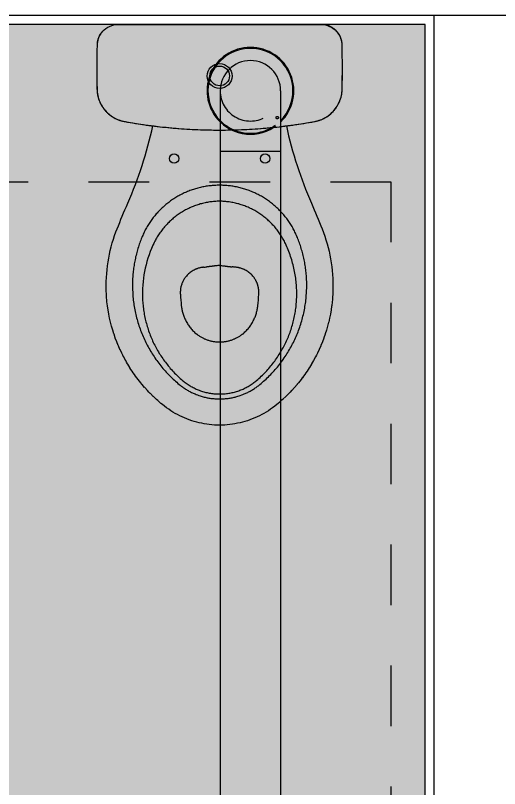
# Model space of a CAD drawing. Header units: metres. Extents: x -154 to 570, y -18 to 184.
# Drawn here: x 31.779 to 32.58, y 1.852 to 3.13 of the extents above; entities that cross this region are included whole.
import ezdxf
from ezdxf.xclip import XClip

# ---------------------------------------------------------------- set-up
doc = ezdxf.new("R2010")
doc.units = ezdxf.units.M
doc.header["$XCLIPFRAME"] = 0
for name, pattern in [('PUC TORRE B$0$DASHEDX2', [1.5, 1, -0.5]), ('PUC$0$DASHEDX2', [1.5, 1, -0.5]), ('PUC$0$HIDDEN2', [0.1875, 0.125, -0.0625])]:
    doc.linetypes.add(name, pattern=pattern)
for name, color, linetype in [('ARQ-AUX', 7, 'Continuous'), ('PUC TORRE B$0$1', 232, 'PUC TORRE B$0$DASHEDX2'), ('PUC$0$ARQ-ALV ACAB', 4, 'Continuous'), ('PUC$0$ARQ-ALV OSSO', 5, 'Continuous'), ('PUC$0$ARQ-ENCH', 1, 'Continuous'), ('PUC$0$ARQ-HID', 7, 'Continuous'), ('PUC$0$ARQ-PRJ', 7, 'PUC$0$DASHEDX2')]:
    doc.layers.add(name, color=color, linetype=linetype)
doc.layers.add('PUC$0$ARQ-FORRO', color=9, linetype='Continuous', lineweight=5)

# ---------------------------------------------------------------- blocks, each defined once
blk = doc.blocks.new('PUC$0$ARQ-HID-BACIA CX')
blk.add_line((-0.0001, -0.175), (-0.0001, 0.175))
for points in [[(-0.0137, -0.1957), (-0.0142, -0.196), (-0.0147, -0.1964), (-0.0153, -0.1968), (-0.0158, -0.1971), (-0.0163, -0.1975), (-0.0168, -0.1978), (-0.0174, -0.1981), (-0.0179, -0.1984), (-0.0185, -0.1987), (-0.019, -0.199), (-0.0196, -0.1993), (-0.0202, -0.1995), (-0.0207, -0.1998), (-0.0213, -0.2), (-0.0219, -0.2003), (-0.0225, -0.2005), (-0.0231, -0.2007), (-0.0237, -0.2009), (-0.0243, -0.2011), (-0.0249, -0.2013), (-0.0255, -0.2015), (-0.0261, -0.2016), (-0.0267, -0.2018), (-0.0273, -0.2019), (-0.0279, -0.2021), (-0.0285, -0.2022), (-0.0292, -0.2023), (-0.0298, -0.2024), (-0.0304, -0.2025), (-0.031, -0.2025), (-0.0316, -0.2026), (-0.0323, -0.2026), (-0.0329, -0.2027), (-0.0335, -0.2027), (-0.0342, -0.2027, -0.00878), (-0.1068, -0.2028), (-0.1079, -0.2027), (-0.1091, -0.2026), (-0.1102, -0.2026), (-0.1114, -0.2025), (-0.1125, -0.2024), (-0.1136, -0.2022), (-0.1148, -0.2021), (-0.1159, -0.2019), (-0.117, -0.2017), (-0.1181, -0.2014), (-0.1192, -0.2012), (-0.1203, -0.2009), (-0.1214, -0.2006), (-0.1225, -0.2002), (-0.1236, -0.1999), (-0.1247, -0.1995), (-0.1258, -0.1991), (-0.1268, -0.1987), (-0.1279, -0.1982), (-0.1289, -0.1978), (-0.13, -0.1973), (-0.131, -0.1968), (-0.132, -0.1962), (-0.133, -0.1957), (-0.134, -0.1951), (-0.135, -0.1945), (-0.1359, -0.1939), (-0.1369, -0.1933), (-0.1378, -0.1926), (-0.1388, -0.192), (-0.1397, -0.1913), (-0.1406, -0.1906), (-0.1415, -0.1899), (-0.1423, -0.1891), (-0.1432, -0.1884), (-0.144, -0.1876), (-0.1449, -0.1868), (-0.1457, -0.186), (-0.1465, -0.1851), (-0.1472, -0.1843), (-0.148, -0.1834), (-0.1487, -0.1826), (-0.1494, -0.1817), (-0.1501, -0.1808), (-0.1508, -0.1799), (-0.1515, -0.1789), (-0.1521, -0.178), (-0.1527, -0.177), (-0.1533, -0.1761), (-0.1539, -0.1751), (-0.1545, -0.1741), (-0.155, -0.1731), (-0.1556, -0.1721), (-0.1561, -0.171), (-0.1566, -0.17), (-0.157, -0.169), (-0.1575, -0.1679), (-0.1579, -0.1668), (-0.1583, -0.1658), (-0.1586, -0.1647), (-0.159, -0.1636), (-0.1593, -0.1625), (-0.1596, -0.1614), (-0.1598, -0.1603), (-0.1601, -0.1592), (-0.1604, -0.158), (-0.1606, -0.1569), (-0.1614, -0.1525), (-0.1622, -0.148), (-0.1629, -0.1436), (-0.1636, -0.1392), (-0.1643, -0.1347), (-0.165, -0.1302), (-0.1657, -0.1258), (-0.1663, -0.1213), (-0.1669, -0.1169), (-0.1675, -0.1124), (-0.168, -0.1079), (-0.1686, -0.1034), (-0.1691, -0.099), (-0.1696, -0.0945), (-0.1701, -0.09), (-0.1705, -0.0855), (-0.1709, -0.081), (-0.1713, -0.0765), (-0.1717, -0.072), (-0.1721, -0.0675), (-0.1724, -0.0631), (-0.1727, -0.0586), (-0.173, -0.0541), (-0.1733, -0.0496), (-0.1735, -0.0451), (-0.1737, -0.0406), (-0.1739, -0.0361), (-0.1741, -0.0315), (-0.1742, -0.027), (-0.1744, -0.0225), (-0.1745, -0.018), (-0.1745, -0.0135), (-0.1746, -0.009), (-0.1746, -0.0045), (-0.1746, 0), (-0.1746, 0.0045), (-0.1746, 0.009), (-0.1745, 0.0135), (-0.1745, 0.018), (-0.1744, 0.0225), (-0.1742, 0.027), (-0.1741, 0.0315), (-0.1739, 0.0361), (-0.1737, 0.0406), (-0.1735, 0.0451), (-0.1733, 0.0496), (-0.173, 0.0541), (-0.1727, 0.0586), (-0.1724, 0.0631), (-0.1721, 0.0675), (-0.1717, 0.072), (-0.1713, 0.0765), (-0.1709, 0.081), (-0.1705, 0.0855), (-0.1701, 0.09), (-0.1696, 0.0945), (-0.1691, 0.099), (-0.1686, 0.1034), (-0.168, 0.1079), (-0.1675, 0.1124), (-0.1669, 0.1169), (-0.1663, 0.1213), (-0.1657, 0.1258), (-0.165, 0.1302), (-0.1643, 0.1347), (-0.1636, 0.1392), (-0.1629, 0.1436), (-0.1622, 0.148), (-0.1614, 0.1525), (-0.1606, 0.1569), (-0.1604, 0.158), (-0.1601, 0.1592), (-0.1598, 0.1603), (-0.1596, 0.1614), (-0.1593, 0.1625), (-0.159, 0.1636), (-0.1586, 0.1647), (-0.1583, 0.1658), (-0.1579, 0.1668), (-0.1575, 0.1679), (-0.157, 0.169), (-0.1566, 0.17), (-0.1561, 0.171), (-0.1556, 0.1721), (-0.155, 0.1731), (-0.1545, 0.1741), (-0.1539, 0.1751), (-0.1533, 0.1761), (-0.1527, 0.177), (-0.1521, 0.178), (-0.1515, 0.1789), (-0.1508, 0.1799), (-0.1501, 0.1808), (-0.1494, 0.1817), (-0.1487, 0.1826), (-0.148, 0.1834), (-0.1472, 0.1843), (-0.1465, 0.1851), (-0.1457, 0.186), (-0.1449, 0.1868), (-0.144, 0.1876), (-0.1432, 0.1884), (-0.1423, 0.1891), (-0.1415, 0.1899), (-0.1406, 0.1906), (-0.1397, 0.1913), (-0.1388, 0.192), (-0.1378, 0.1926), (-0.1369, 0.1933), (-0.1359, 0.1939), (-0.135, 0.1945), (-0.134, 0.1951), (-0.133, 0.1957), (-0.132, 0.1962), (-0.131, 0.1968), (-0.13, 0.1973), (-0.1289, 0.1978), (-0.1279, 0.1982), (-0.1268, 0.1987), (-0.1258, 0.1991), (-0.1247, 0.1995), (-0.1236, 0.1999), (-0.1225, 0.2002), (-0.1214, 0.2006), (-0.1203, 0.2009), (-0.1192, 0.2012), (-0.1181, 0.2014), (-0.117, 0.2017), (-0.1159, 0.2019), (-0.1148, 0.2021), (-0.1136, 0.2022), (-0.1125, 0.2024), (-0.1114, 0.2025), (-0.1102, 0.2026), (-0.1091, 0.2026), (-0.1079, 0.2027), (-0.1068, 0.2028, -0.00878), (-0.0342, 0.2027), (-0.0335, 0.2027), (-0.0329, 0.2027), (-0.0323, 0.2026), (-0.0316, 0.2026), (-0.031, 0.2025), (-0.0304, 0.2025), (-0.0298, 0.2024), (-0.0292, 0.2023), (-0.0285, 0.2022), (-0.0279, 0.2021), (-0.0273, 0.2019), (-0.0267, 0.2018), (-0.0261, 0.2016), (-0.0255, 0.2015), (-0.0249, 0.2013), (-0.0243, 0.2011), (-0.0237, 0.2009), (-0.0231, 0.2007), (-0.0225, 0.2005), (-0.0219, 0.2003), (-0.0213, 0.2), (-0.0207, 0.1998), (-0.0202, 0.1995), (-0.0196, 0.1993), (-0.019, 0.199), (-0.0185, 0.1987), (-0.0179, 0.1984), (-0.0174, 0.1981), (-0.0168, 0.1978), (-0.0163, 0.1975), (-0.0158, 0.1971), (-0.0153, 0.1968), (-0.0147, 0.1964), (-0.0142, 0.196), (-0.0137, 0.1957)], [(-0.0131, 0.195, 0.018828), (-0.0135, 0.1954)], [(-0.0133, -0.1951), (-0.0133, -0.1951), (-0.0133, -0.1951), (-0.0133, -0.1951), (-0.0132, -0.1951), (-0.0132, -0.195), (-0.0132, -0.195), (-0.0131, -0.1949), (-0.013, -0.1948), (-0.0129, -0.1947), (-0.0128, -0.1946), (-0.0126, -0.1945), (-0.0125, -0.1943), (-0.0116, -0.1935, 0.212488), (-0.0001, -0.1677), (-0.0001, 0.1677, 0.212488), (-0.0116, 0.1935), (-0.0125, 0.1943), (-0.0126, 0.1945), (-0.0128, 0.1946), (-0.0129, 0.1947), (-0.013, 0.1948), (-0.0131, 0.1949), (-0.0132, 0.195), (-0.0132, 0.195), (-0.0132, 0.1951), (-0.0133, 0.1951), (-0.0133, 0.1951), (-0.0133, 0.1951)], [(-0.0123, 0.1942, 0.002919), (-0.0115, 0.1935)], [(-0.1676, 0.1104), (-0.1678, 0.1104), (-0.176, 0.1123), (-0.1842, 0.1142), (-0.1925, 0.1163), (-0.2008, 0.1185), (-0.209, 0.1208), (-0.2171, 0.1231), (-0.2253, 0.1256), (-0.2335, 0.1282), (-0.2415, 0.1309), (-0.2493, 0.1336), (-0.2571, 0.1363), (-0.2648, 0.1392), (-0.2725, 0.1422), (-0.2803, 0.1453), (-0.288, 0.1486), (-0.2958, 0.1519, 0.011149), (-0.3381, 0.1694), (-0.3442, 0.1717), (-0.3503, 0.1739), (-0.3564, 0.1759), (-0.3626, 0.1778), (-0.3689, 0.1795), (-0.3751, 0.181), (-0.3815, 0.1824), (-0.3878, 0.1836), (-0.3942, 0.1847), (-0.4006, 0.1855), (-0.407, 0.1863), (-0.4135, 0.1868), (-0.42, 0.1872), (-0.4264, 0.1875), (-0.4329, 0.1875), (-0.4381, 0.1875), (-0.4384, 0.1875), (-0.4417, 0.1874), (-0.4449, 0.1872), (-0.4453, 0.1872), (-0.4517, 0.1868), (-0.4521, 0.1868), (-0.4553, 0.1865), (-0.4585, 0.1862), (-0.4589, 0.1862), (-0.4653, 0.1854), (-0.4657, 0.1853), (-0.472, 0.1844), (-0.4724, 0.1844), (-0.4788, 0.1833), (-0.4792, 0.1832), (-0.4855, 0.1819), (-0.4859, 0.1818), (-0.4921, 0.1804), (-0.4925, 0.1803), (-0.4988, 0.1787), (-0.4991, 0.1786), (-0.5053, 0.1768), (-0.5057, 0.1767), (-0.5118, 0.1747), (-0.5122, 0.1746), (-0.5183, 0.1725), (-0.5187, 0.1724), (-0.5247, 0.1701), (-0.5251, 0.17), (-0.531, 0.1675), (-0.5314, 0.1674), (-0.5373, 0.1648), (-0.5376, 0.1646), (-0.5435, 0.1618), (-0.5438, 0.1617), (-0.5467, 0.1602), (-0.5496, 0.1588), (-0.5499, 0.1586), (-0.5556, 0.1555), (-0.5559, 0.1553), (-0.5587, 0.1537), (-0.5615, 0.1521), (-0.5618, 0.1519), (-0.5646, 0.1502), (-0.5674, 0.1485), (-0.5677, 0.1484), (-0.5704, 0.1466), (-0.5731, 0.1448), (-0.5734, 0.1446), (-0.5761, 0.1428), (-0.5788, 0.1409), (-0.579, 0.1407), (-0.5817, 0.1388), (-0.5843, 0.1369), (-0.5846, 0.1367), (-0.5872, 0.1347), (-0.5897, 0.1327), (-0.59, 0.1325), (-0.5925, 0.1305), (-0.595, 0.1284), (-0.5953, 0.1282), (-0.6002, 0.124), (-0.6005, 0.1237), (-0.6053, 0.1194), (-0.6055, 0.1191), (-0.6079, 0.1169), (-0.6102, 0.1146), (-0.6105, 0.1144), (-0.6151, 0.1098), (-0.6153, 0.1095), (-0.6197, 0.1048), (-0.62, 0.1045), (-0.6221, 0.1021), (-0.6243, 0.0997), (-0.6245, 0.0994), (-0.6266, 0.097), (-0.6287, 0.0945), (-0.6314, 0.0911), (-0.6339, 0.0877), (-0.6364, 0.0842), (-0.6388, 0.0807), (-0.641, 0.0771), (-0.6432, 0.0734), (-0.6452, 0.0696), (-0.6472, 0.0658), (-0.649, 0.062), (-0.6508, 0.0581), (-0.6524, 0.0541), (-0.6539, 0.0501), (-0.6553, 0.0461), (-0.6565, 0.042), (-0.6577, 0.0379), (-0.6587, 0.0338), (-0.6596, 0.0296), (-0.6604, 0.0254), (-0.6611, 0.0212), (-0.6617, 0.017), (-0.6621, 0.0128), (-0.6624, 0.0085), (-0.6626, 0.0043), (-0.6626, 0), (-0.6626, -0.0043), (-0.6624, -0.0085), (-0.6621, -0.0128), (-0.6617, -0.017), (-0.6611, -0.0212), (-0.6604, -0.0254), (-0.6596, -0.0296), (-0.6587, -0.0338), (-0.6577, -0.0379), (-0.6565, -0.042), (-0.6553, -0.0461), (-0.6539, -0.0501), (-0.6524, -0.0541), (-0.6508, -0.0581), (-0.649, -0.062), (-0.6472, -0.0658), (-0.6452, -0.0696), (-0.6432, -0.0734), (-0.641, -0.0771), (-0.6388, -0.0807), (-0.6364, -0.0842), (-0.6339, -0.0877), (-0.6314, -0.0911), (-0.6287, -0.0945), (-0.6266, -0.097), (-0.6245, -0.0994), (-0.6243, -0.0997), (-0.6221, -0.1021), (-0.62, -0.1045), (-0.6197, -0.1048), (-0.6153, -0.1095), (-0.6151, -0.1098), (-0.6105, -0.1144), (-0.6102, -0.1146), (-0.6079, -0.1169), (-0.6055, -0.1191), (-0.6053, -0.1194), (-0.6005, -0.1237), (-0.6002, -0.124), (-0.5953, -0.1282), (-0.595, -0.1284), (-0.5925, -0.1305), (-0.59, -0.1325), (-0.5897, -0.1327), (-0.5872, -0.1347), (-0.5846, -0.1367), (-0.5843, -0.1369), (-0.5817, -0.1388), (-0.579, -0.1407), (-0.5788, -0.1409), (-0.5761, -0.1428), (-0.5734, -0.1446), (-0.5731, -0.1448), (-0.5704, -0.1466), (-0.5677, -0.1484), (-0.5674, -0.1485), (-0.5646, -0.1502), (-0.5618, -0.1519), (-0.5615, -0.1521), (-0.5587, -0.1537), (-0.5559, -0.1553), (-0.5556, -0.1555), (-0.5499, -0.1586), (-0.5496, -0.1588), (-0.5467, -0.1602), (-0.5438, -0.1617), (-0.5435, -0.1618), (-0.5376, -0.1646), (-0.5373, -0.1648), (-0.5314, -0.1674), (-0.531, -0.1675), (-0.5251, -0.17), (-0.5247, -0.1701), (-0.5187, -0.1724), (-0.5183, -0.1725), (-0.5122, -0.1746), (-0.5118, -0.1747), (-0.5057, -0.1767), (-0.5053, -0.1768), (-0.4991, -0.1786), (-0.4988, -0.1787), (-0.4925, -0.1803), (-0.4921, -0.1804), (-0.4859, -0.1818), (-0.4855, -0.1819), (-0.4792, -0.1832), (-0.4788, -0.1833), (-0.4724, -0.1844), (-0.472, -0.1844), (-0.4657, -0.1853), (-0.4653, -0.1854), (-0.4589, -0.1862), (-0.4585, -0.1862), (-0.4553, -0.1865), (-0.4521, -0.1868), (-0.4517, -0.1868), (-0.4453, -0.1872), (-0.4449, -0.1872), (-0.4417, -0.1874), (-0.4384, -0.1875), (-0.4381, -0.1875), (-0.4316, -0.1875), (-0.4251, -0.1874), (-0.4186, -0.1872), (-0.4121, -0.1867), (-0.4057, -0.1861), (-0.3992, -0.1854), (-0.3928, -0.1844), (-0.3864, -0.1834), (-0.3801, -0.1821), (-0.3738, -0.1807), (-0.3675, -0.1791), (-0.3613, -0.1774), (-0.3551, -0.1755), (-0.349, -0.1735), (-0.3429, -0.1713), (-0.3381, -0.1694, 0.011149), (-0.2958, -0.1519), (-0.288, -0.1486), (-0.2803, -0.1453), (-0.2725, -0.1422), (-0.2648, -0.1392), (-0.2571, -0.1363), (-0.2493, -0.1336), (-0.2415, -0.1309), (-0.2335, -0.1282), (-0.2253, -0.1256), (-0.2171, -0.1231), (-0.209, -0.1208), (-0.2008, -0.1185), (-0.1925, -0.1163), (-0.1842, -0.1142), (-0.176, -0.1123), (-0.1678, -0.1104), (-0.1676, -0.1104)], [(-0.5122, 0.0378), (-0.511, 0.0393), (-0.5098, 0.0407), (-0.5085, 0.042), (-0.5072, 0.0433), (-0.5059, 0.0446), (-0.5046, 0.0458), (-0.5032, 0.047), (-0.5018, 0.0482), (-0.5004, 0.0493), (-0.499, 0.0503), (-0.4975, 0.0514), (-0.496, 0.0523), (-0.4946, 0.0533), (-0.493, 0.0542), (-0.4915, 0.055), (-0.49, 0.0558), (-0.4884, 0.0566), (-0.4869, 0.0573), (-0.4853, 0.058), (-0.4838, 0.0587), (-0.4822, 0.0593), (-0.4806, 0.0598), (-0.4791, 0.0603), (-0.4775, 0.0608), (-0.4759, 0.0613), (-0.4744, 0.0617), (-0.4728, 0.062), (-0.4713, 0.0623), (-0.4697, 0.0626), (-0.4682, 0.0629), (-0.4667, 0.0631), (-0.4651, 0.0633, -0.008966), (-0.4466, 0.0649, -0.016113), (-0.4436, 0.065), (-0.4426, 0.065), (-0.4418, 0.065), (-0.4409, 0.0649), (-0.4401, 0.0649), (-0.4393, 0.0648), (-0.4384, 0.0647), (-0.4376, 0.0646), (-0.4368, 0.0645), (-0.436, 0.0644), (-0.4352, 0.0642), (-0.4344, 0.064), (-0.4336, 0.0639), (-0.4328, 0.0637), (-0.4321, 0.0635), (-0.4313, 0.0632), (-0.4305, 0.063), (-0.4298, 0.0627), (-0.429, 0.0625), (-0.4282, 0.0622), (-0.4275, 0.0619), (-0.4267, 0.0616), (-0.426, 0.0612), (-0.4253, 0.0609), (-0.4245, 0.0605), (-0.4238, 0.0602), (-0.423, 0.0598), (-0.4223, 0.0593), (-0.4216, 0.0589), (-0.4209, 0.0585), (-0.4201, 0.058), (-0.4194, 0.0575), (-0.4187, 0.057), (-0.4174, 0.056), (-0.416, 0.0549), (-0.4148, 0.0537), (-0.4135, 0.0525), (-0.4123, 0.0512), (-0.4111, 0.0499), (-0.41, 0.0485), (-0.4089, 0.047), (-0.4079, 0.0455), (-0.407, 0.0439), (-0.4061, 0.0422), (-0.4053, 0.0406), (-0.4049, 0.0397), (-0.4045, 0.0389), (-0.4042, 0.038), (-0.4039, 0.0372), (-0.4036, 0.0363), (-0.4033, 0.0354), (-0.403, 0.0346), (-0.4028, 0.0337), (-0.4025, 0.0328), (-0.4023, 0.0319), (-0.4021, 0.0311), (-0.402, 0.0302), (-0.4018, 0.0293), (-0.4017, 0.0285), (-0.4016, 0.0276), (-0.4015, 0.0267, -0.000598), (-0.4009, 0.0209)], [(-0.3986, 0, 0.006359), (-0.3992, 0.0061), (-0.3992, 0.0064), (-0.3992, 0.0066), (-0.3993, 0.0072), (-0.3993, 0.0075), (-0.3993, 0.0077), (-0.3994, 0.0083), (-0.3994, 0.0086), (-0.3995, 0.0091), (-0.3995, 0.0094), (-0.3996, 0.01), (-0.3996, 0.0103), (-0.3997, 0.0108), (-0.3998, 0.0117), (-0.3999, 0.0123), (-0.4, 0.0129), (-0.4002, 0.0144), (-0.4003, 0.0154), (-0.4003, 0.0159), (-0.4004, 0.0164), (-0.4005, 0.0169), (-0.4005, 0.0174), (-0.4006, 0.0179), (-0.4006, 0.0184), (-0.4007, 0.0189), (-0.4008, 0.0194), (-0.4008, 0.0199), (-0.4009, 0.0204), (-0.4009, 0.0209)], [(-0.3986, 0, -0.006359), (-0.3992, -0.0061), (-0.3992, -0.0064), (-0.3992, -0.0066), (-0.3993, -0.0072), (-0.3993, -0.0075), (-0.3993, -0.0077), (-0.3994, -0.0083), (-0.3994, -0.0086), (-0.3995, -0.0091), (-0.3995, -0.0094), (-0.3996, -0.01), (-0.3996, -0.0103), (-0.3997, -0.0108), (-0.3998, -0.0117), (-0.3999, -0.0123), (-0.4, -0.0129), (-0.4002, -0.0144), (-0.4003, -0.0154), (-0.4003, -0.0159), (-0.4004, -0.0164), (-0.4005, -0.0169), (-0.4005, -0.0174), (-0.4006, -0.0179), (-0.4006, -0.0184), (-0.4007, -0.0189), (-0.4008, -0.0194), (-0.4008, -0.0199), (-0.4009, -0.0204), (-0.4009, -0.0209)], [(-0.4015, -0.0267, 0.000598), (-0.4009, -0.0209)], [(-0.4015, -0.0267), (-0.4016, -0.0276), (-0.4017, -0.0285), (-0.4018, -0.0293), (-0.402, -0.0302), (-0.4021, -0.0311), (-0.4023, -0.0319), (-0.4025, -0.0328), (-0.4028, -0.0337), (-0.403, -0.0346), (-0.4033, -0.0354), (-0.4036, -0.0363), (-0.4039, -0.0372), (-0.4042, -0.038), (-0.4045, -0.0389), (-0.4049, -0.0397), (-0.4053, -0.0406), (-0.4061, -0.0422), (-0.407, -0.0439), (-0.4079, -0.0455), (-0.4089, -0.047), (-0.41, -0.0485), (-0.4111, -0.0499), (-0.4123, -0.0512), (-0.4135, -0.0525), (-0.4148, -0.0537), (-0.416, -0.0549), (-0.4174, -0.056), (-0.4187, -0.057), (-0.4194, -0.0575), (-0.4201, -0.058), (-0.4209, -0.0585), (-0.4216, -0.0589), (-0.4223, -0.0593), (-0.423, -0.0598), (-0.4238, -0.0602), (-0.4245, -0.0605), (-0.4253, -0.0609), (-0.426, -0.0612), (-0.4267, -0.0616), (-0.4275, -0.0619), (-0.4282, -0.0622), (-0.429, -0.0625), (-0.4298, -0.0627), (-0.4305, -0.063), (-0.4313, -0.0632), (-0.4321, -0.0635), (-0.4328, -0.0637), (-0.4336, -0.0639), (-0.4344, -0.064), (-0.4352, -0.0642), (-0.436, -0.0644), (-0.4368, -0.0645), (-0.4376, -0.0646), (-0.4384, -0.0647), (-0.4393, -0.0648), (-0.4401, -0.0649), (-0.4409, -0.0649), (-0.4418, -0.065), (-0.4426, -0.065), (-0.4436, -0.065, -0.016113), (-0.4466, -0.0649, -0.008966), (-0.4651, -0.0633), (-0.4667, -0.0631), (-0.4682, -0.0629), (-0.4697, -0.0626), (-0.4713, -0.0623), (-0.4728, -0.062), (-0.4744, -0.0617), (-0.4759, -0.0613), (-0.4775, -0.0608), (-0.4791, -0.0603), (-0.4806, -0.0598), (-0.4822, -0.0593), (-0.4838, -0.0587), (-0.4853, -0.058), (-0.4869, -0.0573), (-0.4884, -0.0566), (-0.49, -0.0558), (-0.4915, -0.055), (-0.493, -0.0542), (-0.4946, -0.0533), (-0.496, -0.0523), (-0.4975, -0.0514), (-0.499, -0.0503), (-0.5004, -0.0493), (-0.5018, -0.0482), (-0.5032, -0.047), (-0.5046, -0.0458), (-0.5059, -0.0446), (-0.5072, -0.0433), (-0.5085, -0.042), (-0.5098, -0.0407), (-0.511, -0.0393), (-0.5122, -0.0378)], [(-0.0136, -0.1955, 0.018828), (-0.0132, -0.1951)]]:
    blk.add_lwpolyline(points, format="xyb")
at = {"ltscale": 0.000466036}
blk.add_lwpolyline([(-0.0133, -0.1951), (-0.0133, -0.1952, -0.017665), (-0.0136, -0.1955, -0.039631), (-0.0138, -0.1956, -0.158216), (-0.0342, -0.2027, -0.008778), (-0.1068, -0.2027), (-0.1095, -0.2026), (-0.1122, -0.2023), (-0.1149, -0.202), (-0.1176, -0.2014), (-0.1203, -0.2008), (-0.1229, -0.2), (-0.1255, -0.1991), (-0.128, -0.1981), (-0.1305, -0.1969), (-0.1329, -0.1957), (-0.1352, -0.1943), (-0.1375, -0.1928), (-0.1397, -0.1912), (-0.1418, -0.1894), (-0.1439, -0.1876), (-0.1458, -0.1857), (-0.1477, -0.1837), (-0.1494, -0.1816), (-0.151, -0.1794), (-0.1526, -0.1772), (-0.154, -0.1748), (-0.1553, -0.1724), (-0.1565, -0.17), (-0.1575, -0.1675), (-0.1585, -0.1649), (-0.1593, -0.1623), (-0.16, -0.1597), (-0.1605, -0.1569, -0.044623), (-0.1746, 0, -0.044623), (-0.1605, 0.1569), (-0.16, 0.1597), (-0.1593, 0.1623), (-0.1585, 0.1649), (-0.1575, 0.1675), (-0.1565, 0.17), (-0.1553, 0.1724), (-0.154, 0.1748), (-0.1526, 0.1772), (-0.151, 0.1794), (-0.1494, 0.1816), (-0.1477, 0.1837), (-0.1458, 0.1857), (-0.1439, 0.1876), (-0.1418, 0.1894), (-0.1397, 0.1912), (-0.1375, 0.1928), (-0.1352, 0.1943), (-0.1329, 0.1957), (-0.1305, 0.1969), (-0.128, 0.1981), (-0.1255, 0.1991), (-0.1229, 0.2), (-0.1203, 0.2008), (-0.1176, 0.2014), (-0.1149, 0.202), (-0.1122, 0.2023), (-0.1095, 0.2026), (-0.1068, 0.2027, -0.008778), (-0.0342, 0.2027, -0.158216), (-0.0138, 0.1956, -0.039631), (-0.0136, 0.1955, -0.017665), (-0.0133, 0.1952), (-0.0133, 0.1951)], format="xyb", dxfattribs=at)
at = {"ltscale": 0.00311}
for points in [[(-0.1068, 0.2021), (-0.1068, 0.2027)], [(-0.1068, -0.2021), (-0.1068, -0.2027)]]:
    blk.add_lwpolyline(points, dxfattribs=at)
at = {"ltscale": 0.00156}
blk.add_lwpolyline([(-0.0131, 0.1951), (-0.0133, 0.1953)], dxfattribs=at)
for points in [[(-0.0133, 0.1951), (-0.0133, 0.1951)], [(-0.0115, 0.1936), (-0.0109, 0.1931), (-0.0103, 0.1925), (-0.0097, 0.1919), (-0.0091, 0.1913), (-0.0086, 0.1907), (-0.008, 0.19), (-0.0075, 0.1894), (-0.007, 0.1887), (-0.0065, 0.1881), (-0.006, 0.1874), (-0.0055, 0.1867), (-0.0051, 0.186), (-0.0047, 0.1853), (-0.0043, 0.1845), (-0.0039, 0.1838), (-0.0035, 0.1831), (-0.0031, 0.1823), (-0.0028, 0.1815), (-0.0025, 0.1808), (-0.0022, 0.18), (-0.0019, 0.1792), (-0.0016, 0.1784), (-0.0014, 0.1776), (-0.0012, 0.1768), (-0.001, 0.176), (-0.0008, 0.1752), (-0.0006, 0.1744), (-0.0005, 0.1736), (-0.0003, 0.1728), (-0.0002, 0.1719), (-0.0001, 0.1711), (-0.0001, 0.1703), (0, 0.1694), (0, 0.1686), (0, 0.1678)], [(0, 0.1677), (0, -0.1677)], [(-0.5122, 0.0378), (-0.513, 0.0368), (-0.5137, 0.0358), (-0.5145, 0.0348), (-0.5152, 0.0338), (-0.5159, 0.0327), (-0.5165, 0.0316), (-0.5172, 0.0306), (-0.5178, 0.0295), (-0.5185, 0.0283), (-0.519, 0.0272), (-0.5196, 0.0261), (-0.5202, 0.0249), (-0.5207, 0.0237), (-0.5212, 0.0225), (-0.5217, 0.0214), (-0.5221, 0.0201), (-0.5225, 0.0189), (-0.5229, 0.0177), (-0.5233, 0.0165), (-0.5236, 0.0152), (-0.524, 0.014), (-0.5243, 0.0127), (-0.5245, 0.0115), (-0.5248, 0.0102), (-0.525, 0.009), (-0.5251, 0.0077), (-0.5253, 0.0064), (-0.5254, 0.0051), (-0.5255, 0.0039), (-0.5256, 0.0026), (-0.5256, 0.0013), (-0.5256, 0), (-0.5256, -0.0013), (-0.5256, -0.0026), (-0.5255, -0.0039), (-0.5254, -0.0051), (-0.5253, -0.0064), (-0.5251, -0.0077), (-0.525, -0.009), (-0.5248, -0.0102), (-0.5245, -0.0115), (-0.5243, -0.0127), (-0.524, -0.014), (-0.5236, -0.0152), (-0.5233, -0.0165), (-0.5229, -0.0177), (-0.5225, -0.0189), (-0.5221, -0.0201), (-0.5217, -0.0214), (-0.5212, -0.0225), (-0.5207, -0.0237), (-0.5202, -0.0249), (-0.5196, -0.0261), (-0.519, -0.0272), (-0.5185, -0.0283), (-0.5178, -0.0295), (-0.5172, -0.0306), (-0.5165, -0.0316), (-0.5159, -0.0327), (-0.5152, -0.0337), (-0.5145, -0.0348), (-0.5137, -0.0358), (-0.513, -0.0368), (-0.5122, -0.0378)], [(-0.0115, -0.1936), (-0.0116, -0.1938), (-0.0117, -0.1938), (-0.0119, -0.194), (-0.0123, -0.1944), (-0.0126, -0.1947), (-0.0128, -0.1948), (-0.0129, -0.1949), (-0.013, -0.1949), (-0.013, -0.195), (-0.0131, -0.195), (-0.0131, -0.1951)]]:
    blk.add_lwpolyline(points)
at = {"ltscale": 0.00179}
for points in [[(-0.0004, 0.1677), (-0.0001, 0.1677)], [(-0.0004, -0.1677), (-0.0001, -0.1677)]]:
    blk.add_lwpolyline(points, dxfattribs=at)
for points in [[(-0.2659, 0), (-0.2659, -0.002), (-0.266, -0.004), (-0.2661, -0.006), (-0.2662, -0.008), (-0.2663, -0.01), (-0.2664, -0.012), (-0.2666, -0.014), (-0.2668, -0.016), (-0.267, -0.018), (-0.2673, -0.02), (-0.2676, -0.022), (-0.2679, -0.024), (-0.2683, -0.026), (-0.2687, -0.0279), (-0.2691, -0.0299), (-0.2696, -0.0318), (-0.27, -0.0338), (-0.2705, -0.0357), (-0.2711, -0.0377), (-0.2716, -0.0396), (-0.2722, -0.0415), (-0.2728, -0.0434), (-0.2735, -0.0453), (-0.2741, -0.0472), (-0.2748, -0.0491), (-0.2755, -0.051), (-0.2763, -0.0528), (-0.2771, -0.0547), (-0.2779, -0.0565), (-0.2787, -0.0584), (-0.2796, -0.0602), (-0.2804, -0.062), (-0.2813, -0.0638), (-0.2823, -0.0656), (-0.2832, -0.0673), (-0.2842, -0.0691), (-0.2852, -0.0708), (-0.2863, -0.0725), (-0.2873, -0.0742), (-0.2884, -0.0759), (-0.2895, -0.0776), (-0.2907, -0.0793), (-0.2918, -0.0809), (-0.293, -0.0825), (-0.2942, -0.0841), (-0.2954, -0.0857), (-0.2967, -0.0873), (-0.2979, -0.0888), (-0.2992, -0.0904), (-0.3005, -0.0919), (-0.3019, -0.0934), (-0.3032, -0.0949), (-0.3046, -0.0963), (-0.306, -0.0978), (-0.3074, -0.0992), (-0.3089, -0.1006), (-0.3103, -0.102), (-0.3118, -0.1033), (-0.3133, -0.1046), (-0.3149, -0.106), (-0.3164, -0.1072), (-0.3179, -0.1085), (-0.3195, -0.1098), (-0.3211, -0.111), (-0.3227, -0.1122), (-0.3244, -0.1133), (-0.326, -0.1145), (-0.3277, -0.1156), (-0.3293, -0.1167), (-0.331, -0.1178), (-0.3327, -0.1189), (-0.3344, -0.1199), (-0.3362, -0.1209), (-0.3379, -0.1219), (-0.3397, -0.1228), (-0.3415, -0.1237), (-0.3433, -0.1246), (-0.3451, -0.1255), (-0.3469, -0.1263), (-0.3488, -0.1271), (-0.3506, -0.1279), (-0.3525, -0.1287), (-0.3543, -0.1295), (-0.3566, -0.1304), (-0.3588, -0.1312), (-0.3611, -0.132), (-0.3634, -0.1328), (-0.3657, -0.1336), (-0.368, -0.1343), (-0.3703, -0.1351), (-0.3726, -0.1357), (-0.3749, -0.1364), (-0.3772, -0.137), (-0.3796, -0.1376), (-0.3819, -0.1382), (-0.3843, -0.1388), (-0.3866, -0.1393), (-0.389, -0.1398), (-0.3913, -0.1402), (-0.3937, -0.1407), (-0.3961, -0.1411), (-0.3985, -0.1415), (-0.4008, -0.1419), (-0.4032, -0.1422), (-0.4056, -0.1425), (-0.408, -0.1428), (-0.4104, -0.143), (-0.4128, -0.1433), (-0.4152, -0.1435), (-0.4176, -0.1436), (-0.42, -0.1438), (-0.4225, -0.1439), (-0.4249, -0.144), (-0.4273, -0.1441), (-0.4297, -0.1441), (-0.4321, -0.1441), (-0.4345, -0.1441), (-0.4369, -0.144), (-0.4396, -0.1439), (-0.4423, -0.1437), (-0.4451, -0.1436), (-0.4478, -0.1434), (-0.4505, -0.1432), (-0.4532, -0.143), (-0.4559, -0.1427), (-0.4586, -0.1424), (-0.4613, -0.142), (-0.4639, -0.1416), (-0.4666, -0.1412), (-0.4693, -0.1407), (-0.472, -0.1402), (-0.4746, -0.1397), (-0.4773, -0.1391), (-0.4799, -0.1385), (-0.4826, -0.1379), (-0.4852, -0.1372), (-0.4878, -0.1365), (-0.4904, -0.1358), (-0.493, -0.135), (-0.4956, -0.1342), (-0.4982, -0.1333), (-0.5008, -0.1325), (-0.5033, -0.1316), (-0.5059, -0.1306), (-0.5084, -0.1297), (-0.5109, -0.1287), (-0.5135, -0.1276), (-0.516, -0.1266), (-0.5184, -0.1255), (-0.5209, -0.1243), (-0.5234, -0.1232), (-0.5258, -0.122), (-0.5282, -0.1208), (-0.5306, -0.1195), (-0.533, -0.1182), (-0.5354, -0.1169), (-0.5378, -0.1156), (-0.5401, -0.1142), (-0.5424, -0.1128), (-0.5447, -0.1114), (-0.547, -0.1099), (-0.5493, -0.1084), (-0.5515, -0.1069), (-0.5538, -0.1053), (-0.556, -0.1038), (-0.5581, -0.1022), (-0.5603, -0.1005), (-0.5625, -0.0989), (-0.5646, -0.0972), (-0.5667, -0.0955), (-0.5688, -0.0937), (-0.5708, -0.092), (-0.5729, -0.0902), (-0.5749, -0.0883), (-0.5769, -0.0865), (-0.5788, -0.0846), (-0.5808, -0.0827), (-0.5827, -0.0808), (-0.5846, -0.0788), (-0.5864, -0.0769), (-0.5882, -0.0748), (-0.59, -0.0728), (-0.5918, -0.0708), (-0.5936, -0.0688), (-0.5954, -0.0667), (-0.5964, -0.0654), (-0.5974, -0.0642), (-0.5983, -0.0629), (-0.5993, -0.0616), (-0.6003, -0.0603), (-0.6012, -0.059), (-0.6021, -0.0576), (-0.6029, -0.0563), (-0.6038, -0.0549), (-0.6046, -0.0535), (-0.6054, -0.0521), (-0.6062, -0.0507), (-0.607, -0.0493), (-0.6077, -0.0479), (-0.6084, -0.0465), (-0.6091, -0.045), (-0.6098, -0.0436), (-0.6105, -0.0421), (-0.6111, -0.0406), (-0.6119, -0.0387), (-0.6127, -0.0366), (-0.6135, -0.0343), (-0.6142, -0.0321), (-0.6148, -0.0302), (-0.6153, -0.0286), (-0.6157, -0.027), (-0.6161, -0.0255), (-0.6165, -0.0239), (-0.6169, -0.0224), (-0.6172, -0.0208), (-0.6175, -0.0192), (-0.6178, -0.0176), (-0.618, -0.016), (-0.6183, -0.0144), (-0.6185, -0.0129), (-0.6187, -0.0113), (-0.6188, -0.0097), (-0.619, -0.0081), (-0.6191, -0.0065), (-0.6191, -0.0048), (-0.6192, -0.0032), (-0.6192, -0.0016), (-0.6193, 0), (-0.6192, 0.0016), (-0.6192, 0.0032), (-0.6191, 0.0048), (-0.6191, 0.0065), (-0.619, 0.0081), (-0.6188, 0.0097), (-0.6187, 0.0113), (-0.6185, 0.0129), (-0.6183, 0.0144), (-0.618, 0.016), (-0.6178, 0.0176), (-0.6175, 0.0192), (-0.6172, 0.0208), (-0.6169, 0.0224), (-0.6165, 0.0239), (-0.6161, 0.0255), (-0.6157, 0.027), (-0.6153, 0.0286), (-0.6148, 0.0302), (-0.6142, 0.0321), (-0.6135, 0.0343), (-0.6127, 0.0366), (-0.6119, 0.0387), (-0.6111, 0.0406), (-0.6105, 0.0421), (-0.6098, 0.0436), (-0.6091, 0.045), (-0.6084, 0.0465), (-0.6077, 0.0479), (-0.607, 0.0493), (-0.6062, 0.0507), (-0.6054, 0.0521), (-0.6046, 0.0535), (-0.6038, 0.0549), (-0.6029, 0.0563), (-0.6021, 0.0576), (-0.6012, 0.059), (-0.6003, 0.0603), (-0.5993, 0.0616), (-0.5983, 0.0629), (-0.5974, 0.0642), (-0.5964, 0.0654), (-0.5954, 0.0667), (-0.5936, 0.0688), (-0.5918, 0.0708), (-0.59, 0.0728), (-0.5882, 0.0748), (-0.5864, 0.0769), (-0.5846, 0.0788), (-0.5827, 0.0808), (-0.5808, 0.0827), (-0.5788, 0.0846), (-0.5769, 0.0865), (-0.5749, 0.0883), (-0.5729, 0.0902), (-0.5708, 0.092), (-0.5688, 0.0937), (-0.5667, 0.0955), (-0.5646, 0.0972), (-0.5625, 0.0989), (-0.5603, 0.1005), (-0.5581, 0.1022), (-0.556, 0.1038), (-0.5538, 0.1053), (-0.5515, 0.1069), (-0.5493, 0.1084), (-0.547, 0.1099), (-0.5447, 0.1114), (-0.5424, 0.1128), (-0.5401, 0.1142), (-0.5378, 0.1156), (-0.5354, 0.1169), (-0.533, 0.1182), (-0.5306, 0.1195), (-0.5282, 0.1208), (-0.5258, 0.122), (-0.5234, 0.1232), (-0.5209, 0.1243), (-0.5184, 0.1255), (-0.516, 0.1266), (-0.5135, 0.1276), (-0.5109, 0.1287), (-0.5084, 0.1297), (-0.5059, 0.1306), (-0.5033, 0.1316), (-0.5008, 0.1325), (-0.4982, 0.1333), (-0.4956, 0.1342), (-0.493, 0.135), (-0.4904, 0.1358), (-0.4878, 0.1365), (-0.4852, 0.1372), (-0.4826, 0.1379), (-0.4799, 0.1385), (-0.4773, 0.1391), (-0.4746, 0.1397), (-0.472, 0.1402), (-0.4693, 0.1407), (-0.4666, 0.1412), (-0.4639, 0.1416), (-0.4613, 0.142), (-0.4586, 0.1424), (-0.4559, 0.1427), (-0.4532, 0.143), (-0.4505, 0.1432), (-0.4478, 0.1434), (-0.4451, 0.1436), (-0.4423, 0.1437), (-0.4396, 0.1439), (-0.4369, 0.144), (-0.4345, 0.1441), (-0.4321, 0.1441), (-0.4297, 0.1441), (-0.4273, 0.1441), (-0.4249, 0.144), (-0.4225, 0.1439), (-0.42, 0.1438), (-0.4176, 0.1436), (-0.4152, 0.1435), (-0.4128, 0.1433), (-0.4104, 0.143), (-0.408, 0.1428), (-0.4056, 0.1425), (-0.4032, 0.1422), (-0.4008, 0.1419), (-0.3985, 0.1415), (-0.3961, 0.1411), (-0.3937, 0.1407), (-0.3913, 0.1402), (-0.389, 0.1398), (-0.3866, 0.1393), (-0.3843, 0.1388), (-0.3819, 0.1382), (-0.3796, 0.1376), (-0.3772, 0.137), (-0.3749, 0.1364), (-0.3726, 0.1357), (-0.3703, 0.1351), (-0.368, 0.1343), (-0.3657, 0.1336), (-0.3634, 0.1328), (-0.3611, 0.132), (-0.3588, 0.1312), (-0.3566, 0.1304), (-0.3543, 0.1295), (-0.3525, 0.1287), (-0.3506, 0.1279), (-0.3488, 0.1271), (-0.3469, 0.1263), (-0.3451, 0.1255), (-0.3433, 0.1246), (-0.3415, 0.1237), (-0.3397, 0.1228), (-0.3379, 0.1219), (-0.3362, 0.1209), (-0.3344, 0.1199), (-0.3327, 0.1189), (-0.331, 0.1178), (-0.3293, 0.1167), (-0.3277, 0.1156), (-0.326, 0.1145), (-0.3244, 0.1133), (-0.3227, 0.1122), (-0.3211, 0.111), (-0.3195, 0.1098), (-0.3179, 0.1085), (-0.3164, 0.1072), (-0.3149, 0.106), (-0.3133, 0.1046), (-0.3118, 0.1033), (-0.3103, 0.102), (-0.3089, 0.1006), (-0.3074, 0.0992), (-0.306, 0.0978), (-0.3046, 0.0963), (-0.3032, 0.0949), (-0.3019, 0.0934), (-0.3005, 0.0919), (-0.2992, 0.0904), (-0.2979, 0.0888), (-0.2967, 0.0873), (-0.2954, 0.0857), (-0.2942, 0.0841), (-0.293, 0.0825), (-0.2918, 0.0809), (-0.2907, 0.0793), (-0.2895, 0.0776), (-0.2884, 0.0759), (-0.2873, 0.0742), (-0.2863, 0.0725), (-0.2852, 0.0708), (-0.2842, 0.0691), (-0.2832, 0.0673), (-0.2823, 0.0656), (-0.2813, 0.0638), (-0.2804, 0.062), (-0.2796, 0.0602), (-0.2787, 0.0584), (-0.2779, 0.0565), (-0.2771, 0.0547), (-0.2763, 0.0528), (-0.2755, 0.051), (-0.2748, 0.0491), (-0.2741, 0.0472), (-0.2735, 0.0453), (-0.2728, 0.0434), (-0.2722, 0.0415), (-0.2716, 0.0396), (-0.2711, 0.0377), (-0.2705, 0.0357), (-0.27, 0.0338), (-0.2696, 0.0318), (-0.2691, 0.0299), (-0.2687, 0.0279), (-0.2683, 0.026), (-0.2679, 0.024), (-0.2676, 0.022), (-0.2673, 0.02), (-0.267, 0.018), (-0.2668, 0.016), (-0.2666, 0.014), (-0.2664, 0.012), (-0.2663, 0.01), (-0.2662, 0.008), (-0.2661, 0.006), (-0.266, 0.004), (-0.2659, 0.002)], [(-0.5887, 0.0612), (-0.587, 0.0632), (-0.5853, 0.0651), (-0.5836, 0.0671), (-0.5818, 0.0689), (-0.58, 0.0708), (-0.5782, 0.0726), (-0.5764, 0.0745), (-0.5745, 0.0762), (-0.5726, 0.078), (-0.5707, 0.0797), (-0.5688, 0.0815), (-0.5668, 0.0831), (-0.5648, 0.0848), (-0.5628, 0.0864), (-0.5608, 0.088), (-0.5587, 0.0896), (-0.5567, 0.0911), (-0.5546, 0.0927), (-0.5525, 0.0941), (-0.5504, 0.0956), (-0.5482, 0.097), (-0.546, 0.0984), (-0.5439, 0.0998), (-0.5416, 0.1011), (-0.5394, 0.1024), (-0.5372, 0.1037), (-0.5349, 0.1049), (-0.5327, 0.1061), (-0.5304, 0.1073), (-0.5281, 0.1085), (-0.5258, 0.1096), (-0.5234, 0.1107), (-0.5211, 0.1117), (-0.5187, 0.1127), (-0.5164, 0.1137), (-0.514, 0.1147), (-0.5116, 0.1156), (-0.5092, 0.1165), (-0.5067, 0.1173), (-0.5043, 0.1181), (-0.5019, 0.1189), (-0.4994, 0.1197), (-0.497, 0.1204), (-0.4945, 0.1211), (-0.492, 0.1217), (-0.4895, 0.1224), (-0.4871, 0.1229), (-0.4846, 0.1235), (-0.4821, 0.124), (-0.4796, 0.1245), (-0.477, 0.1249), (-0.4745, 0.1253), (-0.472, 0.1257), (-0.4695, 0.126), (-0.4669, 0.1264), (-0.4644, 0.1266), (-0.4619, 0.1269), (-0.4593, 0.1271), (-0.4568, 0.1272), (-0.4543, 0.1274), (-0.4517, 0.1275), (-0.4492, 0.1276), (-0.4466, 0.1276), (-0.4441, 0.1276), (-0.4416, 0.1276), (-0.439, 0.1275), (-0.4365, 0.1274), (-0.4336, 0.1272), (-0.4308, 0.127), (-0.4279, 0.1268), (-0.4251, 0.1265), (-0.4223, 0.1262), (-0.4195, 0.1259), (-0.4167, 0.1255), (-0.414, 0.125), (-0.4112, 0.1245), (-0.4084, 0.124), (-0.4056, 0.1235), (-0.4028, 0.1229), (-0.4001, 0.1222), (-0.3973, 0.1215), (-0.3946, 0.1208), (-0.3918, 0.12), (-0.3891, 0.1192), (-0.3864, 0.1184), (-0.3836, 0.1175), (-0.3809, 0.1166), (-0.3782, 0.1156), (-0.3756, 0.1146), (-0.3729, 0.1135), (-0.3702, 0.1125), (-0.3676, 0.1113), (-0.365, 0.1102), (-0.3623, 0.109), (-0.3605, 0.1081), (-0.3586, 0.1071), (-0.3568, 0.1062), (-0.355, 0.1052), (-0.3532, 0.1042), (-0.3514, 0.1031), (-0.3497, 0.102), (-0.3479, 0.1009), (-0.3462, 0.0998), (-0.3445, 0.0986), (-0.3428, 0.0974), (-0.3412, 0.0962), (-0.3395, 0.095), (-0.3379, 0.0937), (-0.3364, 0.0924), (-0.3348, 0.0911), (-0.3332, 0.0897), (-0.3317, 0.0883), (-0.3302, 0.0869), (-0.3288, 0.0855), (-0.3273, 0.0841), (-0.3259, 0.0826), (-0.3245, 0.0811), (-0.3231, 0.0796), (-0.3218, 0.0781), (-0.3205, 0.0765), (-0.3192, 0.0749), (-0.3179, 0.0733), (-0.3167, 0.0717), (-0.3155, 0.0701), (-0.3143, 0.0684), (-0.3131, 0.0667), (-0.312, 0.0651), (-0.3109, 0.0633), (-0.3099, 0.0616), (-0.3088, 0.0599), (-0.3078, 0.0581), (-0.3068, 0.0563), (-0.3059, 0.0545), (-0.305, 0.0527), (-0.3041, 0.0509), (-0.3032, 0.0491), (-0.3024, 0.0472), (-0.3016, 0.0453), (-0.3008, 0.0435), (-0.3001, 0.0416), (-0.2994, 0.0397), (-0.2987, 0.0378), (-0.2981, 0.0358), (-0.2975, 0.0339), (-0.2969, 0.032), (-0.2964, 0.03), (-0.2959, 0.028), (-0.2954, 0.0261), (-0.295, 0.0241), (-0.2946, 0.0221), (-0.2942, 0.0201), (-0.2939, 0.0181), (-0.2936, 0.0161), (-0.2933, 0.0141), (-0.2931, 0.0121), (-0.2929, 0.0101), (-0.2927, 0.0081), (-0.2926, 0.0061), (-0.2925, 0.004), (-0.2925, 0.002), (-0.2925, 0), (-0.2925, -0.002), (-0.2925, -0.004), (-0.2926, -0.0061), (-0.2927, -0.0081), (-0.2929, -0.0101), (-0.2931, -0.0121), (-0.2933, -0.0141), (-0.2936, -0.0161), (-0.2939, -0.0181), (-0.2942, -0.0201), (-0.2946, -0.0221), (-0.295, -0.0241), (-0.2954, -0.0261), (-0.2959, -0.028), (-0.2964, -0.03), (-0.2969, -0.032), (-0.2975, -0.0339), (-0.2981, -0.0358), (-0.2987, -0.0378), (-0.2994, -0.0397), (-0.3001, -0.0416), (-0.3008, -0.0435), (-0.3016, -0.0453), (-0.3024, -0.0472), (-0.3032, -0.0491), (-0.3041, -0.0509), (-0.305, -0.0527), (-0.3059, -0.0545), (-0.3068, -0.0563), (-0.3078, -0.0581), (-0.3088, -0.0599), (-0.3099, -0.0616), (-0.3109, -0.0633), (-0.312, -0.0651), (-0.3131, -0.0667), (-0.3143, -0.0684), (-0.3155, -0.0701), (-0.3167, -0.0717), (-0.3179, -0.0733), (-0.3192, -0.0749), (-0.3205, -0.0765), (-0.3218, -0.0781), (-0.3231, -0.0796), (-0.3245, -0.0811), (-0.3259, -0.0826), (-0.3273, -0.0841), (-0.3288, -0.0855), (-0.3302, -0.0869), (-0.3317, -0.0883), (-0.3332, -0.0897), (-0.3348, -0.0911), (-0.3364, -0.0924), (-0.3379, -0.0937), (-0.3395, -0.095), (-0.3412, -0.0962), (-0.3428, -0.0974), (-0.3445, -0.0986), (-0.3462, -0.0998), (-0.3479, -0.1009), (-0.3497, -0.102), (-0.3514, -0.1031), (-0.3532, -0.1042), (-0.355, -0.1052), (-0.3568, -0.1062), (-0.3586, -0.1071), (-0.3605, -0.1081), (-0.3623, -0.109), (-0.3651, -0.1102), (-0.3704, -0.1125), (-0.3757, -0.1147), (-0.3811, -0.1166), (-0.3865, -0.1184), (-0.392, -0.1201), (-0.3975, -0.1216), (-0.403, -0.1229), (-0.4085, -0.124), (-0.4141, -0.125), (-0.4197, -0.1259), (-0.4253, -0.1266), (-0.4309, -0.1271), (-0.4365, -0.1274), (-0.439, -0.1275), (-0.4416, -0.1276), (-0.4441, -0.1276), (-0.4466, -0.1276), (-0.4492, -0.1276), (-0.4517, -0.1275), (-0.4543, -0.1274), (-0.4568, -0.1272), (-0.4593, -0.1271), (-0.4619, -0.1269), (-0.4644, -0.1266), (-0.4669, -0.1264), (-0.4695, -0.126), (-0.472, -0.1257), (-0.4745, -0.1253), (-0.477, -0.1249), (-0.4796, -0.1245), (-0.4821, -0.124), (-0.4846, -0.1235), (-0.4871, -0.1229), (-0.4895, -0.1224), (-0.492, -0.1217), (-0.4945, -0.1211), (-0.497, -0.1204), (-0.4994, -0.1197), (-0.5019, -0.1189), (-0.5043, -0.1181), (-0.5067, -0.1173), (-0.5092, -0.1165), (-0.5116, -0.1156), (-0.514, -0.1147), (-0.5164, -0.1137), (-0.5187, -0.1127), (-0.5211, -0.1117), (-0.5234, -0.1107), (-0.5258, -0.1096), (-0.5281, -0.1085), (-0.5304, -0.1073), (-0.5327, -0.1061), (-0.5349, -0.1049), (-0.5372, -0.1037), (-0.5394, -0.1024), (-0.5416, -0.1011), (-0.5439, -0.0998), (-0.546, -0.0984), (-0.5482, -0.097), (-0.5504, -0.0956), (-0.5525, -0.0941), (-0.5546, -0.0927), (-0.5567, -0.0911), (-0.5587, -0.0896), (-0.5608, -0.088), (-0.5628, -0.0864), (-0.5648, -0.0848), (-0.5668, -0.0831), (-0.5688, -0.0815), (-0.5707, -0.0797), (-0.5726, -0.078), (-0.5745, -0.0762), (-0.5764, -0.0745), (-0.5782, -0.0726), (-0.58, -0.0708), (-0.5818, -0.0689), (-0.5836, -0.0671), (-0.5853, -0.0651), (-0.587, -0.0632), (-0.5887, -0.0612), (-0.5899, -0.0598), (-0.5911, -0.0583), (-0.5923, -0.0568), (-0.5934, -0.0553), (-0.5945, -0.0537), (-0.5956, -0.0521), (-0.5966, -0.0505), (-0.5976, -0.0489), (-0.5986, -0.0473), (-0.5995, -0.0456), (-0.6004, -0.0439), (-0.6012, -0.0423), (-0.6021, -0.0405), (-0.6029, -0.0388), (-0.6036, -0.0371), (-0.6044, -0.0353), (-0.605, -0.0335), (-0.6057, -0.0317), (-0.6063, -0.0299), (-0.6069, -0.0281), (-0.6074, -0.0263), (-0.6079, -0.0245), (-0.6084, -0.0226), (-0.6088, -0.0208), (-0.6092, -0.0189), (-0.6096, -0.017), (-0.6099, -0.0152), (-0.6102, -0.0133), (-0.6104, -0.0114), (-0.6106, -0.0095), (-0.6108, -0.0076), (-0.6109, -0.0057), (-0.611, -0.0038), (-0.6111, -0.0019), (-0.6111, 0), (-0.6111, 0.0019), (-0.611, 0.0038), (-0.6109, 0.0057), (-0.6108, 0.0076), (-0.6106, 0.0095), (-0.6104, 0.0114), (-0.6102, 0.0133), (-0.6099, 0.0152), (-0.6096, 0.017), (-0.6092, 0.0189), (-0.6088, 0.0208), (-0.6084, 0.0226), (-0.6079, 0.0245), (-0.6074, 0.0263), (-0.6069, 0.0281), (-0.6063, 0.0299), (-0.6057, 0.0317), (-0.605, 0.0335), (-0.6044, 0.0353), (-0.6036, 0.0371), (-0.6029, 0.0388), (-0.6021, 0.0405), (-0.6012, 0.0423), (-0.6004, 0.0439), (-0.5995, 0.0456), (-0.5986, 0.0473), (-0.5976, 0.0489), (-0.5966, 0.0505), (-0.5956, 0.0521), (-0.5945, 0.0537), (-0.5934, 0.0553), (-0.5923, 0.0568), (-0.5911, 0.0583), (-0.5899, 0.0598)]]:
    blk.add_lwpolyline(points, close=True)
for points in [[(-0.2141, 0.0752, 1), (-0.2296, 0.0752, 1)], [(-0.0647, 0, 1), (-0.1058, 0, 1)], [(-0.0689, 0.0001, 1), (-0.1014, 0.0001, 1)], [(-0.2141, -0.0752, 1), (-0.2296, -0.0752, 1)]]:
    blk.add_lwpolyline(points, format="xyb", close=True)
at = {"ltscale": 0.0005513}
blk.add_lwpolyline([(-0.3986, 0), (-0.3985, 0)], dxfattribs=at)
at = {"ltscale": 0.003392}
blk.add_lwpolyline([(-0.1598, -0.1568), (-0.1605, -0.1569)], dxfattribs=at)
at = {"ltscale": 0.002755}
blk.add_lwpolyline([(-0.0342, -0.2021), (-0.0342, -0.2026)], dxfattribs=at)
blk = doc.blocks.new('PUC$0$planta tipo 5 puc')
at = {"layer": 'PUC$0$ARQ-FORRO'}
h = blk.add_hatch(color=256, dxfattribs=at)
h.dxf.hatch_style = 1
h.paths.add_polyline_path([(-29.0851, -3.115), (-29.7811, -3.115), (-29.7811, -2.69), (-30.6367, -2.69), (-30.6367, -1.035), (-29.0851, -1.035)])
at = {"layer": 'PUC$0$ARQ-ALV ACAB'}
blk.add_lwpolyline([(-29.0851, -1.035), (-29.0851, -3.115)], dxfattribs=at)
at = {"layer": 'PUC$0$ARQ-ALV ACAB', "elevation": 0}
blk.add_lwpolyline([(-29.0851, -3.115), (-29.7811, -3.115)], dxfattribs=at)
at = {"layer": 'PUC$0$ARQ-ALV OSSO'}
blk.add_lwpolyline([(-29.0701, -1.02), (-29.0701, -3.13)], dxfattribs=at)
at = {"layer": 'PUC$0$ARQ-ALV OSSO', "elevation": 0}
blk.add_lwpolyline([(-25.1717, -3.13), (-30.4417, -3.13)], dxfattribs=at)
at = {"layer": 'PUC$0$ARQ-FORRO'}
blk.add_lwpolyline([(-29.0851, -3.115), (-29.7811, -3.115), (-29.7811, -2.69), (-30.6367, -2.69), (-30.6367, -1.035), (-29.0851, -1.035)], close=True, dxfattribs=at)
at = {"layer": 'PUC$0$ARQ-HID', "lineweight": -2, "rotation": 270}
blk.add_blockref('PUC$0$ARQ-HID-BACIA CX', (-29.4251, -3.1151, 0), dxfattribs=at)
blk = doc.blocks.new('PUC$0$E3')
for p, q in [((302.2155, -376.0693), (302.3155, -376.0693)), ((302.3155, -376.1693), (302.3155, -376.0693)), ((302.2155, -376.1693), (302.3155, -376.1693))]:
    blk.add_line(p, q)
at = {"linetype": 'PUC$0$HIDDEN2', "ltscale": 0.1}
blk.add_circle((302.2598, -376.075), 0.00202, dxfattribs=at)
for radius, start, end in [(0.0718, 44.1572, 315.8498), (0.0702, 45.4504, 314.5569), (0.05, 90, 270)]:
    blk.add_arc((302.2155, -376.1193), radius, start, end)
blk.add_arc((302.2155, -376.1193), 0.05, 270, 90, dxfattribs=at)
at = {"linetype": 'PUC$0$HIDDEN2', "ltscale": 0.2}
for radius, start, end in [(0.0702, 314.5569, 45.4504), (0.0718, 315.8498, 44.1572)]:
    blk.add_arc((302.2155, -376.1193), radius, start, end, dxfattribs=at)
blk = doc.blocks.new('PUC$0$A$Cc99f4df2')
at = {"layer": 'PUC$0$ARQ-PRJ', "ltscale": 50}
for p, q in [((-4.4075, 1.8804), (-4.4075, 0.1823, 0)), ((-4.3075, 1.8799), (-4.3075, 0.1823, 0))]:
    blk.add_line(p, q, dxfattribs=at)
at = {"layer": 'PUC$0$ARQ-PRJ', "ltscale": 0.5, "rotation": 269.9999999999999}
blk.add_blockref('PUC$0$E3', (371.7618, 304.1958), dxfattribs=at)
blk = doc.blocks.new('PUC')
at = {"layer": 'PUC$0$ARQ-ENCH'}
blk.add_blockref('PUC$0$A$Cc99f4df2', (36.5251, 1.0252, 0), dxfattribs=at)
at = {"layer": 'PUC$0$ARQ-HID', "xscale": -1, "rotation": 180}
blk.add_blockref('PUC$0$planta tipo 5 puc', (61.5417, 0.0001, 0), dxfattribs=at)
blk = doc.blocks.new('PUC TORRE B$0$est-lo-07-6sb-r00')
at = {"layer": 'PUC TORRE B$0$1'}
for points in [[(3110.003309, 285.500177), (3240.004467, 285.500177)], [(3240.004467, 285.500177), (3240.004467, -229.999844)]]:
    blk.add_lwpolyline(points, dxfattribs=at)
blk = doc.blocks.new('PUC TORRE B')
at = {"linetype": 'Continuous', "xscale": 0.01, "yscale": 0.01, "zscale": 0.01}
blk.add_blockref('PUC TORRE B$0$est-lo-07-6sb-r00', (0, 0), dxfattribs=at)
blk.add_blockref('PUC', (0, 0))

msp = doc.modelspace()

# ---------------------------------------------------------------- block references
at = {"layer": 'ARQ-AUX'}
ref = msp.add_blockref('PUC TORRE B', (0, 0), dxfattribs=at)
XClip(ref).set_block_clipping_path([(-22.1257387469, -3.8879528525), (38.8233554118, 13.297728756)])

doc.saveas('drawing.dxf')
